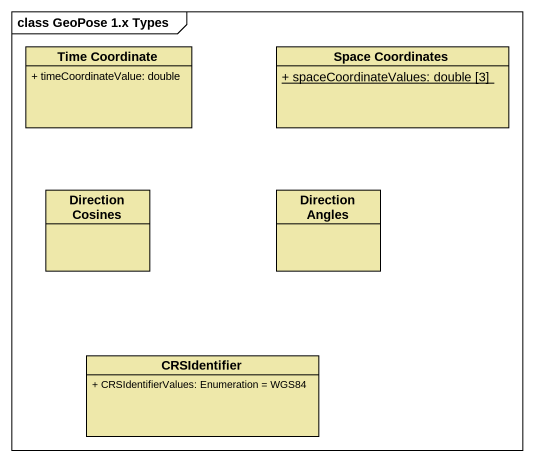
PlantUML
@startuml
mainframe class GeoPose 1.x Types
hide circle
hide empty members
skinparam classAttributeIconSize 0
class "Time Coordinate" as Time_Coordinate #EEE8AA {
  + timeCoordinateValue: double
}
class "Space Coordinates" as Space_Coordinates #EEE8AA {
  {static} + spaceCoordinateValues: double [3]
}
class "Direction Cosines" as Direction_Cosines #EEE8AA
class "Direction Angles" as Direction_Angles #EEE8AA
class CRSIdentifier #EEE8AA {
  + CRSIdentifierValues: Enumeration = WGS84
}
@enduml
